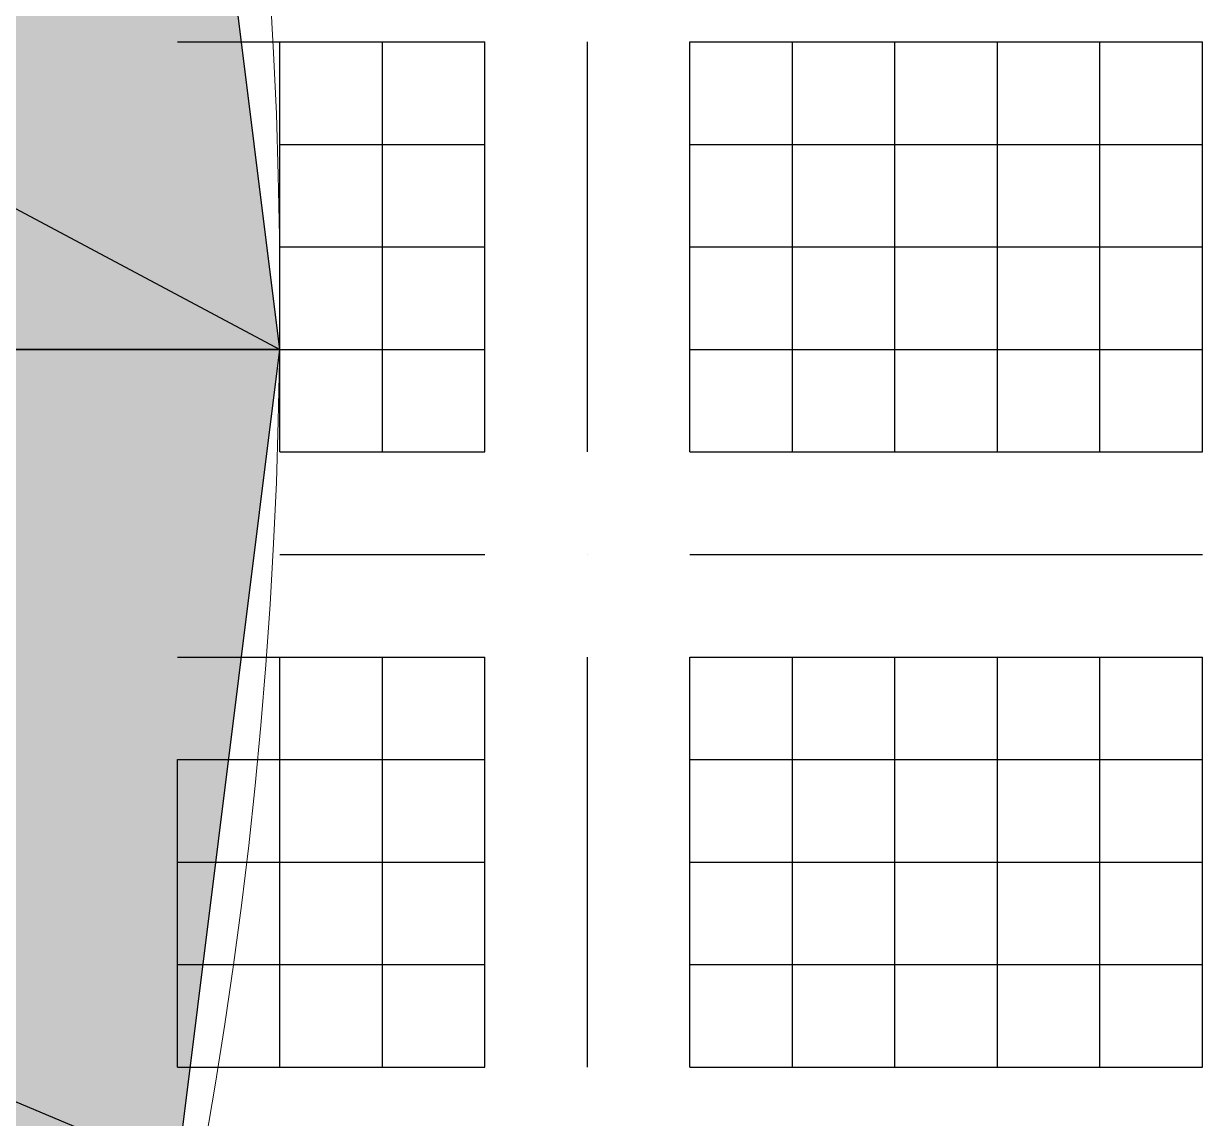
# Model space of a CAD drawing. Header units: millimetres. Extents: x 6 to 745025, y -1528 to 119936.
# Drawn here: x 182.8729 to 183.3598, y 109.5516 to 110.0037 of the extents above; entities that cross this region are included whole.
import ezdxf

# ---------------------------------------------------------------- set-up
doc = ezdxf.new("R2010")
doc.units = ezdxf.units.MM
doc.header["$MEASUREMENT"] = 0
doc.layers.get('0').update_dxf_attribs({"linetype": 'CONTINUOUS'})

msp = doc.modelspace()

# ---------------------------------------------------------------- hatches: boundary and pattern name
at = {"true_color": 0x000003}
h = msp.add_hatch(color=0, dxfattribs=at)
h.paths.add_polyline_path([(182.93644, 110.20778), (182.34377, 110.20778), (182.97877, 109.86911)])
h.paths.add_polyline_path([(182.34377, 110.20778), (182.97877, 109.86911), (182.13211, 109.86911)])
h = msp.add_hatch(color=0, dxfattribs=at)
h.paths.add_polyline_path([(182.13211, 109.86911), (182.97877, 109.86911)])
h.paths.add_polyline_path([(182.97877, 109.86911), (182.13211, 109.86911)])
h = msp.add_hatch(color=0, dxfattribs=at)
h.paths.add_polyline_path([(182.97877, 109.86911), (182.13211, 109.86911), (182.93644, 109.53044)])
h.paths.add_polyline_path([(182.13211, 109.86911), (182.93644, 109.53044), (182.30144, 109.53044)])

# ---------------------------------------------------------------- linework, layer by layer
at = {"color": 0, "linetype": 'Continuous', "lineweight": 25, "true_color": 0x000005}
for p, q in [((183.10577, 109.99611), (183.10577, 109.99611)), ((183.10577, 109.99611), (183.10577, 109.99611)), ((183.10577, 109.99611), (183.10577, 109.99611)), ((183.10577, 109.99611), (183.10577, 109.99611)), ((183.10577, 109.99611), (183.10577, 109.99611)), ((183.10577, 109.99611), (183.10577, 109.99611)), ((183.10577, 109.99611), (183.10577, 109.99611)), ((183.10577, 109.95378), (183.10577, 109.95378)), ((183.10577, 109.95378), (183.10577, 109.95378)), ((183.10577, 109.95378), (183.10577, 109.95378)), ((183.10577, 109.95378), (183.10577, 109.95378)), ((183.10577, 109.95378), (183.10577, 109.95378)), ((183.10577, 109.95378), (183.10577, 109.95378)), ((183.10577, 109.95378), (183.10577, 109.95378)), ((183.10577, 109.91144), (183.10577, 109.91144)), ((183.10577, 109.91144), (183.10577, 109.91144)), ((183.10577, 109.91144), (183.10577, 109.91144)), ((183.10577, 109.91144), (183.10577, 109.91144)), ((183.10577, 109.91144), (183.10577, 109.91144)), ((183.10577, 109.91144), (183.10577, 109.91144)), ((183.10577, 109.91144), (183.10577, 109.91144)), ((183.10577, 109.86911), (183.10577, 109.86911)), ((183.10577, 109.86911), (183.10577, 109.86911)), ((183.10577, 109.86911), (183.10577, 109.86911)), ((183.10577, 109.86911), (183.10577, 109.86911)), ((183.10577, 109.86911), (183.10577, 109.86911)), ((183.10577, 109.86911), (183.10577, 109.86911)), ((183.10577, 109.86911), (183.10577, 109.86911)), ((183.10577, 109.82678), (183.10577, 109.82678)), ((183.10577, 109.82678), (183.10577, 109.82678)), ((183.10577, 109.82678), (183.10577, 109.82678)), ((183.10577, 109.82678), (183.10577, 109.82678)), ((183.10577, 109.82678), (183.10577, 109.82678)), ((183.10577, 109.82678), (183.10577, 109.82678)), ((183.10577, 109.82678), (183.10577, 109.82678)), ((183.10577, 109.82678), (183.10577, 109.82678)), ((182.97877, 109.78444), (182.97877, 109.78444)), ((182.97877, 109.78444), (182.97877, 109.78444)), ((182.97877, 109.78444), (182.97877, 109.78444)), ((182.97877, 109.78444), (182.97877, 109.78444)), ((182.97877, 109.78444), (182.97877, 109.78444)), ((182.97877, 109.78444), (182.97877, 109.78444)), ((182.97877, 109.78444), (182.97877, 109.78444)), ((183.02111, 109.78444), (183.02111, 109.78444)), ((183.02111, 109.78444), (183.02111, 109.78444)), ((183.02111, 109.78444), (183.02111, 109.78444)), ((183.02111, 109.78444), (183.02111, 109.78444)), ((183.02111, 109.78444), (183.02111, 109.78444)), ((183.02111, 109.78444), (183.02111, 109.78444)), ((183.02111, 109.78444), (183.02111, 109.78444)), ((183.06344, 109.78444), (183.06344, 109.78444)), ((183.06344, 109.78444), (183.06344, 109.78444)), ((183.06344, 109.78444), (183.06344, 109.78444)), ((183.06344, 109.78444), (183.06344, 109.78444)), ((183.06344, 109.78444), (183.06344, 109.78444)), ((183.06344, 109.78444), (183.06344, 109.78444)), ((183.06344, 109.78444), (183.06344, 109.78444)), ((183.10577, 109.78444), (183.10577, 109.78444)), ((183.10577, 109.78444), (183.10577, 109.78444)), ((183.10577, 109.78444), (183.10577, 109.78444)), ((183.10577, 109.78444), (183.10577, 109.78444)), ((183.10577, 109.78444), (183.10577, 109.78444)), ((183.10577, 109.78444), (183.10577, 109.78444)), ((183.10577, 109.78444), (183.10577, 109.78444)), ((183.10577, 109.78444), (183.10577, 109.78444)), ((183.10577, 109.78444), (183.10577, 109.78444)), ((183.10577, 109.78444), (183.10577, 109.78444)), ((183.10577, 109.78444), (183.10577, 109.78444)), ((183.10577, 109.78444), (183.10577, 109.78444)), ((183.10577, 109.78444), (183.10577, 109.78444)), ((183.10577, 109.78444), (183.10577, 109.78444)), ((183.14811, 109.78444), (183.14811, 109.78444)), ((183.14811, 109.78444), (183.14811, 109.78444)), ((183.14811, 109.78444), (183.14811, 109.78444)), ((183.14811, 109.78444), (183.14811, 109.78444)), ((183.14811, 109.78444), (183.14811, 109.78444)), ((183.14811, 109.78444), (183.14811, 109.78444)), ((183.14811, 109.78444), (183.14811, 109.78444)), ((183.14811, 109.78444), (183.14811, 109.78444)), ((183.19044, 109.78444), (183.19044, 109.78444)), ((183.19044, 109.78444), (183.19044, 109.78444)), ((183.19044, 109.78444), (183.19044, 109.78444)), ((183.19044, 109.78444), (183.19044, 109.78444)), ((183.19044, 109.78444), (183.19044, 109.78444)), ((183.19044, 109.78444), (183.19044, 109.78444)), ((183.19044, 109.78444), (183.19044, 109.78444)), ((183.23277, 109.78444), (183.23277, 109.78444)), ((183.23277, 109.78444), (183.23277, 109.78444)), ((183.23277, 109.78444), (183.23277, 109.78444)), ((183.23277, 109.78444), (183.23277, 109.78444)), ((183.23277, 109.78444), (183.23277, 109.78444)), ((183.23277, 109.78444), (183.23277, 109.78444)), ((183.23277, 109.78444), (183.23277, 109.78444)), ((183.27511, 109.78444), (183.27511, 109.78444)), ((183.27511, 109.78444), (183.27511, 109.78444)), ((183.27511, 109.78444), (183.27511, 109.78444)), ((183.27511, 109.78444), (183.27511, 109.78444)), ((183.27511, 109.78444), (183.27511, 109.78444)), ((183.27511, 109.78444), (183.27511, 109.78444)), ((183.27511, 109.78444), (183.27511, 109.78444)), ((183.31744, 109.78444), (183.31744, 109.78444)), ((183.31744, 109.78444), (183.31744, 109.78444)), ((183.31744, 109.78444), (183.31744, 109.78444)), ((183.31744, 109.78444), (183.31744, 109.78444)), ((183.31744, 109.78444), (183.31744, 109.78444)), ((183.31744, 109.78444), (183.31744, 109.78444)), ((183.31744, 109.78444), (183.31744, 109.78444)), ((183.35977, 109.78444), (183.35977, 109.78444)), ((183.35977, 109.78444), (183.35977, 109.78444)), ((183.35977, 109.78444), (183.35977, 109.78444)), ((183.35977, 109.78444), (183.35977, 109.78444)), ((183.35977, 109.78444), (183.35977, 109.78444)), ((183.35977, 109.78444), (183.35977, 109.78444)), ((183.35977, 109.78444), (183.35977, 109.78444)), ((183.10577, 109.74211), (183.10577, 109.74211)), ((183.10577, 109.74211), (183.10577, 109.74211)), ((183.10577, 109.74211), (183.10577, 109.74211)), ((183.10577, 109.74211), (183.10577, 109.74211)), ((183.10577, 109.74211), (183.10577, 109.74211)), ((183.10577, 109.74211), (183.10577, 109.74211)), ((183.10577, 109.74211), (183.10577, 109.74211)), ((183.10577, 109.69978), (183.10577, 109.69978)), ((183.10577, 109.69978), (183.10577, 109.69978)), ((183.10577, 109.69978), (183.10577, 109.69978)), ((183.10577, 109.69978), (183.10577, 109.69978)), ((183.10577, 109.69978), (183.10577, 109.69978)), ((183.10577, 109.69978), (183.10577, 109.69978)), ((183.10577, 109.69978), (183.10577, 109.69978)), ((183.10577, 109.65744), (183.10577, 109.65744)), ((183.10577, 109.65744), (183.10577, 109.65744)), ((183.10577, 109.65744), (183.10577, 109.65744)), ((183.10577, 109.65744), (183.10577, 109.65744)), ((183.10577, 109.65744), (183.10577, 109.65744)), ((183.10577, 109.65744), (183.10577, 109.65744)), ((183.10577, 109.65744), (183.10577, 109.65744)), ((182.93644, 109.57278), (182.93644, 109.61511)), ((183.10577, 109.61511), (183.10577, 109.61511)), ((183.10577, 109.61511), (183.10577, 109.61511)), ((183.10577, 109.61511), (183.10577, 109.61511)), ((183.10577, 109.61511), (183.10577, 109.61511)), ((183.10577, 109.61511), (183.10577, 109.61511)), ((183.10577, 109.61511), (183.10577, 109.61511)), ((183.10577, 109.61511), (183.10577, 109.61511)), ((182.93644, 109.57278), (182.93644, 109.57278)), ((183.10577, 109.57278), (183.10577, 109.57278)), ((183.10577, 109.57278), (183.10577, 109.57278)), ((183.10577, 109.57278), (183.10577, 109.57278)), ((183.10577, 109.57278), (183.10577, 109.57278)), ((183.10577, 109.57278), (183.10577, 109.57278)), ((183.10577, 109.57278), (183.10577, 109.57278)), ((183.10577, 109.57278), (183.10577, 109.57278)), ((183.10577, 109.57278), (183.10577, 109.57278))]:
    msp.add_line(p, q, dxfattribs=at)
at = {"color": 0, "linetype": 'Continuous', "lineweight": -2, "true_color": 0x000003}
for points in [[(182.34377, 110.20778), (182.97877, 109.86911), (182.13211, 109.86911)], [(182.93644, 110.20778), (182.34377, 110.20778), (182.97877, 109.86911)], [(182.13211, 109.86911), (182.97877, 109.86911), (182.97877, 109.86911)], [(182.97877, 109.86911), (182.97877, 109.86911), (182.13211, 109.86911)], [(182.97877, 109.86911), (182.13211, 109.86911), (182.93644, 109.53044)], [(182.13211, 109.86911), (182.93644, 109.53044), (182.30144, 109.53044)]]:
    msp.add_lwpolyline(points, close=True, dxfattribs=at)
at = {"color": 0, "linetype": 'Continuous', "lineweight": 25, "true_color": 0x000005}
for points in [[(182.93644, 109.99611), (182.97877, 109.99611), (183.02111, 109.99611), (183.06344, 109.99611)], [(182.93644, 109.99611), (182.97877, 109.99611), (183.02111, 109.99611), (183.06344, 109.99611)], [(182.97877, 109.99611), (183.02111, 109.99611), (183.06344, 109.99611)], [(182.97877, 109.99611), (183.02111, 109.99611), (183.06344, 109.99611)], [(182.97877, 109.99611), (183.02111, 109.99611), (183.06344, 109.99611)], [(182.97877, 109.99611), (183.02111, 109.99611), (183.06344, 109.99611)], [(182.97877, 109.99611), (183.02111, 109.99611), (183.06344, 109.99611)], [(182.97877, 109.82678), (182.97877, 109.86911), (182.97877, 109.91144), (182.97877, 109.95378), (182.97877, 109.99611)], [(182.97877, 109.82678), (182.97877, 109.86911), (182.97877, 109.91144), (182.97877, 109.95378), (182.97877, 109.99611)], [(182.97877, 109.82678), (182.97877, 109.86911), (182.97877, 109.91144), (182.97877, 109.95378), (182.97877, 109.99611)], [(182.97877, 109.82678), (182.97877, 109.86911), (182.97877, 109.91144), (182.97877, 109.95378), (182.97877, 109.99611)], [(182.97877, 109.82678), (182.97877, 109.86911), (182.97877, 109.91144), (182.97877, 109.95378), (182.97877, 109.99611)], [(182.97877, 109.82678), (182.97877, 109.86911), (182.97877, 109.91144), (182.97877, 109.95378), (182.97877, 109.99611)], [(182.97877, 109.82678), (182.97877, 109.86911), (182.97877, 109.91144), (182.97877, 109.95378), (182.97877, 109.99611)], [(183.02111, 109.82678), (183.02111, 109.86911), (183.02111, 109.91144), (183.02111, 109.95378), (183.02111, 109.99611)], [(183.02111, 109.82678), (183.02111, 109.86911), (183.02111, 109.91144), (183.02111, 109.95378), (183.02111, 109.99611)], [(183.02111, 109.82678), (183.02111, 109.86911), (183.02111, 109.91144), (183.02111, 109.95378), (183.02111, 109.99611)], [(183.02111, 109.82678), (183.02111, 109.86911), (183.02111, 109.91144), (183.02111, 109.95378), (183.02111, 109.99611)], [(183.02111, 109.82678), (183.02111, 109.86911), (183.02111, 109.91144), (183.02111, 109.95378), (183.02111, 109.99611)], [(183.02111, 109.82678), (183.02111, 109.86911), (183.02111, 109.91144), (183.02111, 109.95378), (183.02111, 109.99611)], [(183.02111, 109.82678), (183.02111, 109.86911), (183.02111, 109.91144), (183.02111, 109.95378), (183.02111, 109.99611)], [(183.06344, 109.82678), (183.06344, 109.86911), (183.06344, 109.91144), (183.06344, 109.95378), (183.06344, 109.99611)], [(183.06344, 109.82678), (183.06344, 109.86911), (183.06344, 109.91144), (183.06344, 109.95378), (183.06344, 109.99611)], [(183.06344, 109.82678), (183.06344, 109.86911), (183.06344, 109.91144), (183.06344, 109.95378), (183.06344, 109.99611)], [(183.06344, 109.82678), (183.06344, 109.86911), (183.06344, 109.91144), (183.06344, 109.95378), (183.06344, 109.99611)], [(183.06344, 109.82678), (183.06344, 109.86911), (183.06344, 109.91144), (183.06344, 109.95378), (183.06344, 109.99611)], [(183.06344, 109.82678), (183.06344, 109.86911), (183.06344, 109.91144), (183.06344, 109.95378), (183.06344, 109.99611)], [(183.06344, 109.82678), (183.06344, 109.86911), (183.06344, 109.91144), (183.06344, 109.95378), (183.06344, 109.99611)], [(183.10577, 109.82678), (183.10577, 109.86911), (183.10577, 109.91144), (183.10577, 109.95378), (183.10577, 109.99611)], [(183.10577, 109.82678), (183.10577, 109.86911), (183.10577, 109.91144), (183.10577, 109.95378), (183.10577, 109.99611)], [(183.10577, 109.82678), (183.10577, 109.86911), (183.10577, 109.91144), (183.10577, 109.95378), (183.10577, 109.99611)], [(183.10577, 109.82678), (183.10577, 109.86911), (183.10577, 109.91144), (183.10577, 109.95378), (183.10577, 109.99611)], [(183.10577, 109.82678), (183.10577, 109.86911), (183.10577, 109.91144), (183.10577, 109.95378), (183.10577, 109.99611)], [(183.10577, 109.82678), (183.10577, 109.86911), (183.10577, 109.91144), (183.10577, 109.95378), (183.10577, 109.99611)], [(183.10577, 109.82678), (183.10577, 109.86911), (183.10577, 109.91144), (183.10577, 109.95378), (183.10577, 109.99611)], [(183.14811, 109.99611), (183.19044, 109.99611), (183.23277, 109.99611), (183.27511, 109.99611), (183.31744, 109.99611), (183.35977, 109.99611)], [(183.14811, 109.99611), (183.19044, 109.99611), (183.23277, 109.99611), (183.27511, 109.99611), (183.31744, 109.99611), (183.35977, 109.99611)], [(183.14811, 109.99611), (183.19044, 109.99611), (183.23277, 109.99611), (183.27511, 109.99611), (183.31744, 109.99611), (183.35977, 109.99611)], [(183.14811, 109.99611), (183.19044, 109.99611), (183.23277, 109.99611), (183.27511, 109.99611), (183.31744, 109.99611), (183.35977, 109.99611)], [(183.14811, 109.99611), (183.19044, 109.99611), (183.23277, 109.99611), (183.27511, 109.99611), (183.31744, 109.99611), (183.35977, 109.99611)], [(183.14811, 109.99611), (183.19044, 109.99611), (183.23277, 109.99611), (183.27511, 109.99611), (183.31744, 109.99611), (183.35977, 109.99611)], [(183.14811, 109.99611), (183.19044, 109.99611), (183.23277, 109.99611), (183.27511, 109.99611), (183.31744, 109.99611), (183.35977, 109.99611)], [(183.14811, 109.82678), (183.14811, 109.86911), (183.14811, 109.91144), (183.14811, 109.95378), (183.14811, 109.99611)], [(183.14811, 109.82678), (183.14811, 109.86911), (183.14811, 109.91144), (183.14811, 109.95378), (183.14811, 109.99611)], [(183.14811, 109.82678), (183.14811, 109.86911), (183.14811, 109.91144), (183.14811, 109.95378), (183.14811, 109.99611)], [(183.14811, 109.82678), (183.14811, 109.86911), (183.14811, 109.91144), (183.14811, 109.95378), (183.14811, 109.99611)], [(183.14811, 109.82678), (183.14811, 109.86911), (183.14811, 109.91144), (183.14811, 109.95378), (183.14811, 109.99611)], [(183.14811, 109.82678), (183.14811, 109.86911), (183.14811, 109.91144), (183.14811, 109.95378), (183.14811, 109.99611)], [(183.14811, 109.82678), (183.14811, 109.86911), (183.14811, 109.91144), (183.14811, 109.95378), (183.14811, 109.99611)], [(183.14811, 109.82678), (183.14811, 109.86911), (183.14811, 109.91144), (183.14811, 109.95378), (183.14811, 109.99611)], [(183.19044, 109.82678), (183.19044, 109.86911), (183.19044, 109.91144), (183.19044, 109.95378), (183.19044, 109.99611)], [(183.19044, 109.82678), (183.19044, 109.86911), (183.19044, 109.91144), (183.19044, 109.95378), (183.19044, 109.99611)], [(183.19044, 109.82678), (183.19044, 109.86911), (183.19044, 109.91144), (183.19044, 109.95378), (183.19044, 109.99611)], [(183.19044, 109.82678), (183.19044, 109.86911), (183.19044, 109.91144), (183.19044, 109.95378), (183.19044, 109.99611)], [(183.19044, 109.82678), (183.19044, 109.86911), (183.19044, 109.91144), (183.19044, 109.95378), (183.19044, 109.99611)], [(183.19044, 109.82678), (183.19044, 109.86911), (183.19044, 109.91144), (183.19044, 109.95378), (183.19044, 109.99611)], [(183.19044, 109.82678), (183.19044, 109.86911), (183.19044, 109.91144), (183.19044, 109.95378), (183.19044, 109.99611)], [(183.23277, 109.82678), (183.23277, 109.86911), (183.23277, 109.91144), (183.23277, 109.95378), (183.23277, 109.99611)], [(183.23277, 109.82678), (183.23277, 109.86911), (183.23277, 109.91144), (183.23277, 109.95378), (183.23277, 109.99611)], [(183.23277, 109.82678), (183.23277, 109.86911), (183.23277, 109.91144), (183.23277, 109.95378), (183.23277, 109.99611)], [(183.23277, 109.82678), (183.23277, 109.86911), (183.23277, 109.91144), (183.23277, 109.95378), (183.23277, 109.99611)], [(183.23277, 109.82678), (183.23277, 109.86911), (183.23277, 109.91144), (183.23277, 109.95378), (183.23277, 109.99611)], [(183.23277, 109.82678), (183.23277, 109.86911), (183.23277, 109.91144), (183.23277, 109.95378), (183.23277, 109.99611)], [(183.23277, 109.82678), (183.23277, 109.86911), (183.23277, 109.91144), (183.23277, 109.95378), (183.23277, 109.99611)], [(183.27511, 109.82678), (183.27511, 109.86911), (183.27511, 109.91144), (183.27511, 109.95378), (183.27511, 109.99611)], [(183.27511, 109.82678), (183.27511, 109.86911), (183.27511, 109.91144), (183.27511, 109.95378), (183.27511, 109.99611)], [(183.27511, 109.82678), (183.27511, 109.86911), (183.27511, 109.91144), (183.27511, 109.95378), (183.27511, 109.99611)], [(183.27511, 109.82678), (183.27511, 109.86911), (183.27511, 109.91144), (183.27511, 109.95378), (183.27511, 109.99611)], [(183.27511, 109.82678), (183.27511, 109.86911), (183.27511, 109.91144), (183.27511, 109.95378), (183.27511, 109.99611)], [(183.27511, 109.82678), (183.27511, 109.86911), (183.27511, 109.91144), (183.27511, 109.95378), (183.27511, 109.99611)], [(183.27511, 109.82678), (183.27511, 109.86911), (183.27511, 109.91144), (183.27511, 109.95378), (183.27511, 109.99611)], [(183.31744, 109.82678), (183.31744, 109.86911), (183.31744, 109.91144), (183.31744, 109.95378), (183.31744, 109.99611)], [(183.31744, 109.82678), (183.31744, 109.86911), (183.31744, 109.91144), (183.31744, 109.95378), (183.31744, 109.99611)], [(183.31744, 109.82678), (183.31744, 109.86911), (183.31744, 109.91144), (183.31744, 109.95378), (183.31744, 109.99611)], [(183.31744, 109.82678), (183.31744, 109.86911), (183.31744, 109.91144), (183.31744, 109.95378), (183.31744, 109.99611)], [(183.31744, 109.82678), (183.31744, 109.86911), (183.31744, 109.91144), (183.31744, 109.95378), (183.31744, 109.99611)], [(183.31744, 109.82678), (183.31744, 109.86911), (183.31744, 109.91144), (183.31744, 109.95378), (183.31744, 109.99611)], [(183.31744, 109.82678), (183.31744, 109.86911), (183.31744, 109.91144), (183.31744, 109.95378), (183.31744, 109.99611)], [(183.35977, 109.82678), (183.35977, 109.86911), (183.35977, 109.91144), (183.35977, 109.95378), (183.35977, 109.99611)], [(183.35977, 109.82678), (183.35977, 109.86911), (183.35977, 109.91144), (183.35977, 109.95378), (183.35977, 109.99611)], [(183.35977, 109.82678), (183.35977, 109.86911), (183.35977, 109.91144), (183.35977, 109.95378), (183.35977, 109.99611)], [(183.35977, 109.82678), (183.35977, 109.86911), (183.35977, 109.91144), (183.35977, 109.95378), (183.35977, 109.99611)], [(183.35977, 109.82678), (183.35977, 109.86911), (183.35977, 109.91144), (183.35977, 109.95378), (183.35977, 109.99611)], [(183.35977, 109.82678), (183.35977, 109.86911), (183.35977, 109.91144), (183.35977, 109.95378), (183.35977, 109.99611)], [(183.35977, 109.82678), (183.35977, 109.86911), (183.35977, 109.91144), (183.35977, 109.95378), (183.35977, 109.99611)], [(182.97877, 109.95378), (183.02111, 109.95378), (183.06344, 109.95378)], [(182.97877, 109.95378), (183.02111, 109.95378), (183.06344, 109.95378)], [(182.97877, 109.95378), (183.02111, 109.95378), (183.06344, 109.95378)], [(182.97877, 109.95378), (183.02111, 109.95378), (183.06344, 109.95378)], [(182.97877, 109.95378), (183.02111, 109.95378), (183.06344, 109.95378)], [(182.97877, 109.95378), (183.02111, 109.95378), (183.06344, 109.95378)], [(182.97877, 109.95378), (183.02111, 109.95378), (183.06344, 109.95378)], [(183.14811, 109.95378), (183.19044, 109.95378), (183.23277, 109.95378), (183.27511, 109.95378), (183.31744, 109.95378), (183.35977, 109.95378)], [(183.14811, 109.95378), (183.19044, 109.95378), (183.23277, 109.95378), (183.27511, 109.95378), (183.31744, 109.95378), (183.35977, 109.95378)], [(183.14811, 109.95378), (183.19044, 109.95378), (183.23277, 109.95378), (183.27511, 109.95378), (183.31744, 109.95378), (183.35977, 109.95378)], [(183.14811, 109.95378), (183.19044, 109.95378), (183.23277, 109.95378), (183.27511, 109.95378), (183.31744, 109.95378), (183.35977, 109.95378)], [(183.14811, 109.95378), (183.19044, 109.95378), (183.23277, 109.95378), (183.27511, 109.95378), (183.31744, 109.95378), (183.35977, 109.95378)], [(183.14811, 109.95378), (183.19044, 109.95378), (183.23277, 109.95378), (183.27511, 109.95378), (183.31744, 109.95378), (183.35977, 109.95378)], [(183.14811, 109.95378), (183.19044, 109.95378), (183.23277, 109.95378), (183.27511, 109.95378), (183.31744, 109.95378), (183.35977, 109.95378)], [(182.97877, 109.91144), (183.02111, 109.91144), (183.06344, 109.91144)], [(182.97877, 109.91144), (183.02111, 109.91144), (183.06344, 109.91144)], [(182.97877, 109.91144), (183.02111, 109.91144), (183.06344, 109.91144)], [(182.97877, 109.91144), (183.02111, 109.91144), (183.06344, 109.91144)], [(182.97877, 109.91144), (183.02111, 109.91144), (183.06344, 109.91144)], [(182.97877, 109.91144), (183.02111, 109.91144), (183.06344, 109.91144)], [(182.97877, 109.91144), (183.02111, 109.91144), (183.06344, 109.91144)], [(183.14811, 109.91144), (183.19044, 109.91144), (183.23277, 109.91144), (183.27511, 109.91144), (183.31744, 109.91144), (183.35977, 109.91144)], [(183.14811, 109.91144), (183.19044, 109.91144), (183.23277, 109.91144), (183.27511, 109.91144), (183.31744, 109.91144), (183.35977, 109.91144)], [(183.14811, 109.91144), (183.19044, 109.91144), (183.23277, 109.91144), (183.27511, 109.91144), (183.31744, 109.91144), (183.35977, 109.91144)], [(183.14811, 109.91144), (183.19044, 109.91144), (183.23277, 109.91144), (183.27511, 109.91144), (183.31744, 109.91144), (183.35977, 109.91144)], [(183.14811, 109.91144), (183.19044, 109.91144), (183.23277, 109.91144), (183.27511, 109.91144), (183.31744, 109.91144), (183.35977, 109.91144)], [(183.14811, 109.91144), (183.19044, 109.91144), (183.23277, 109.91144), (183.27511, 109.91144), (183.31744, 109.91144), (183.35977, 109.91144)], [(183.14811, 109.91144), (183.19044, 109.91144), (183.23277, 109.91144), (183.27511, 109.91144), (183.31744, 109.91144), (183.35977, 109.91144)], [(182.97877, 109.86911), (183.02111, 109.86911), (183.06344, 109.86911)], [(182.97877, 109.86911), (183.02111, 109.86911), (183.06344, 109.86911)], [(182.97877, 109.86911), (183.02111, 109.86911), (183.06344, 109.86911)], [(182.97877, 109.86911), (183.02111, 109.86911), (183.06344, 109.86911)], [(182.97877, 109.86911), (183.02111, 109.86911), (183.06344, 109.86911)], [(182.97877, 109.86911), (183.02111, 109.86911), (183.06344, 109.86911)], [(182.97877, 109.86911), (183.02111, 109.86911), (183.06344, 109.86911)], [(183.14811, 109.86911), (183.19044, 109.86911), (183.23277, 109.86911), (183.27511, 109.86911), (183.31744, 109.86911), (183.35977, 109.86911)], [(183.14811, 109.86911), (183.19044, 109.86911), (183.23277, 109.86911), (183.27511, 109.86911), (183.31744, 109.86911), (183.35977, 109.86911)], [(183.14811, 109.86911), (183.19044, 109.86911), (183.23277, 109.86911), (183.27511, 109.86911), (183.31744, 109.86911), (183.35977, 109.86911)], [(183.14811, 109.86911), (183.19044, 109.86911), (183.23277, 109.86911), (183.27511, 109.86911), (183.31744, 109.86911), (183.35977, 109.86911)], [(183.14811, 109.86911), (183.19044, 109.86911), (183.23277, 109.86911), (183.27511, 109.86911), (183.31744, 109.86911), (183.35977, 109.86911)], [(183.14811, 109.86911), (183.19044, 109.86911), (183.23277, 109.86911), (183.27511, 109.86911), (183.31744, 109.86911), (183.35977, 109.86911)], [(183.14811, 109.86911), (183.19044, 109.86911), (183.23277, 109.86911), (183.27511, 109.86911), (183.31744, 109.86911), (183.35977, 109.86911)], [(182.97877, 109.82678), (183.02111, 109.82678), (183.06344, 109.82678)], [(182.97877, 109.82678), (183.02111, 109.82678), (183.06344, 109.82678)], [(182.97877, 109.82678), (183.02111, 109.82678), (183.06344, 109.82678)], [(182.97877, 109.82678), (183.02111, 109.82678), (183.06344, 109.82678)], [(182.97877, 109.82678), (183.02111, 109.82678), (183.06344, 109.82678)], [(182.97877, 109.82678), (183.02111, 109.82678), (183.06344, 109.82678)], [(182.97877, 109.82678), (183.02111, 109.82678), (183.06344, 109.82678)], [(182.97877, 109.82678), (183.02111, 109.82678), (183.06344, 109.82678)], [(183.14811, 109.82678), (183.19044, 109.82678), (183.23277, 109.82678), (183.27511, 109.82678), (183.31744, 109.82678), (183.35977, 109.82678)], [(183.14811, 109.82678), (183.19044, 109.82678), (183.23277, 109.82678), (183.27511, 109.82678), (183.31744, 109.82678), (183.35977, 109.82678)], [(183.14811, 109.82678), (183.19044, 109.82678), (183.23277, 109.82678), (183.27511, 109.82678), (183.31744, 109.82678), (183.35977, 109.82678)], [(183.14811, 109.82678), (183.19044, 109.82678), (183.23277, 109.82678), (183.27511, 109.82678), (183.31744, 109.82678), (183.35977, 109.82678)], [(183.14811, 109.82678), (183.19044, 109.82678), (183.23277, 109.82678), (183.27511, 109.82678), (183.31744, 109.82678), (183.35977, 109.82678)], [(183.14811, 109.82678), (183.19044, 109.82678), (183.23277, 109.82678), (183.27511, 109.82678), (183.31744, 109.82678), (183.35977, 109.82678)], [(183.14811, 109.82678), (183.19044, 109.82678), (183.23277, 109.82678), (183.27511, 109.82678), (183.31744, 109.82678), (183.35977, 109.82678)], [(183.14811, 109.82678), (183.19044, 109.82678), (183.23277, 109.82678), (183.27511, 109.82678), (183.31744, 109.82678), (183.35977, 109.82678)], [(182.97877, 109.78444), (183.02111, 109.78444), (183.06344, 109.78444)], [(182.97877, 109.78444), (183.02111, 109.78444), (183.06344, 109.78444)], [(182.97877, 109.78444), (183.02111, 109.78444), (183.06344, 109.78444)], [(182.97877, 109.78444), (183.02111, 109.78444), (183.06344, 109.78444)], [(182.97877, 109.78444), (183.02111, 109.78444), (183.06344, 109.78444)], [(182.97877, 109.78444), (183.02111, 109.78444), (183.06344, 109.78444)], [(182.97877, 109.78444), (183.02111, 109.78444), (183.06344, 109.78444)], [(183.14811, 109.78444), (183.19044, 109.78444), (183.23277, 109.78444), (183.27511, 109.78444), (183.31744, 109.78444), (183.35977, 109.78444)], [(183.14811, 109.78444), (183.19044, 109.78444), (183.23277, 109.78444), (183.27511, 109.78444), (183.31744, 109.78444), (183.35977, 109.78444)], [(183.14811, 109.78444), (183.19044, 109.78444), (183.23277, 109.78444), (183.27511, 109.78444), (183.31744, 109.78444), (183.35977, 109.78444)], [(183.14811, 109.78444), (183.19044, 109.78444), (183.23277, 109.78444), (183.27511, 109.78444), (183.31744, 109.78444), (183.35977, 109.78444)], [(183.14811, 109.78444), (183.19044, 109.78444), (183.23277, 109.78444), (183.27511, 109.78444), (183.31744, 109.78444), (183.35977, 109.78444)], [(183.14811, 109.78444), (183.19044, 109.78444), (183.23277, 109.78444), (183.27511, 109.78444), (183.31744, 109.78444), (183.35977, 109.78444)], [(183.14811, 109.78444), (183.19044, 109.78444), (183.23277, 109.78444), (183.27511, 109.78444), (183.31744, 109.78444), (183.35977, 109.78444)], [(182.93644, 109.74211), (182.97877, 109.74211), (183.02111, 109.74211), (183.06344, 109.74211)], [(182.93644, 109.74211), (182.97877, 109.74211), (183.02111, 109.74211), (183.06344, 109.74211)], [(182.93644, 109.74211), (182.97877, 109.74211), (183.02111, 109.74211), (183.06344, 109.74211)], [(182.93644, 109.74211), (182.97877, 109.74211), (183.02111, 109.74211), (183.06344, 109.74211)], [(182.97877, 109.74211), (183.02111, 109.74211), (183.06344, 109.74211)], [(182.97877, 109.74211), (183.02111, 109.74211), (183.06344, 109.74211)], [(182.97877, 109.74211), (183.02111, 109.74211), (183.06344, 109.74211)], [(182.97877, 109.57278), (182.97877, 109.61511), (182.97877, 109.65744), (182.97877, 109.69978), (182.97877, 109.74211)], [(182.97877, 109.57278), (182.97877, 109.61511), (182.97877, 109.65744), (182.97877, 109.69978), (182.97877, 109.74211)], [(182.97877, 109.57278), (182.97877, 109.61511), (182.97877, 109.65744), (182.97877, 109.69978), (182.97877, 109.74211)], [(182.97877, 109.57278), (182.97877, 109.61511), (182.97877, 109.65744), (182.97877, 109.69978), (182.97877, 109.74211)], [(182.97877, 109.57278), (182.97877, 109.61511), (182.97877, 109.65744), (182.97877, 109.69978), (182.97877, 109.74211)], [(182.97877, 109.57278), (182.97877, 109.61511), (182.97877, 109.65744), (182.97877, 109.69978), (182.97877, 109.74211)], [(182.97877, 109.57278), (182.97877, 109.61511), (182.97877, 109.65744), (182.97877, 109.69978), (182.97877, 109.74211)], [(183.02111, 109.57278), (183.02111, 109.61511), (183.02111, 109.65744), (183.02111, 109.69978), (183.02111, 109.74211)], [(183.02111, 109.57278), (183.02111, 109.61511), (183.02111, 109.65744), (183.02111, 109.69978), (183.02111, 109.74211)], [(183.02111, 109.57278), (183.02111, 109.61511), (183.02111, 109.65744), (183.02111, 109.69978), (183.02111, 109.74211)], [(183.02111, 109.57278), (183.02111, 109.61511), (183.02111, 109.65744), (183.02111, 109.69978), (183.02111, 109.74211)], [(183.02111, 109.57278), (183.02111, 109.61511), (183.02111, 109.65744), (183.02111, 109.69978), (183.02111, 109.74211)], [(183.02111, 109.57278), (183.02111, 109.61511), (183.02111, 109.65744), (183.02111, 109.69978), (183.02111, 109.74211)], [(183.02111, 109.57278), (183.02111, 109.61511), (183.02111, 109.65744), (183.02111, 109.69978), (183.02111, 109.74211)], [(183.06344, 109.57278), (183.06344, 109.61511), (183.06344, 109.65744), (183.06344, 109.69978), (183.06344, 109.74211)], [(183.06344, 109.57278), (183.06344, 109.61511), (183.06344, 109.65744), (183.06344, 109.69978), (183.06344, 109.74211)], [(183.06344, 109.57278), (183.06344, 109.61511), (183.06344, 109.65744), (183.06344, 109.69978), (183.06344, 109.74211)], [(183.06344, 109.57278), (183.06344, 109.61511), (183.06344, 109.65744), (183.06344, 109.69978), (183.06344, 109.74211)], [(183.06344, 109.57278), (183.06344, 109.61511), (183.06344, 109.65744), (183.06344, 109.69978), (183.06344, 109.74211)], [(183.06344, 109.57278), (183.06344, 109.61511), (183.06344, 109.65744), (183.06344, 109.69978), (183.06344, 109.74211)], [(183.06344, 109.57278), (183.06344, 109.61511), (183.06344, 109.65744), (183.06344, 109.69978), (183.06344, 109.74211)], [(183.10577, 109.57278), (183.10577, 109.61511), (183.10577, 109.65744), (183.10577, 109.69978), (183.10577, 109.74211)], [(183.10577, 109.57278), (183.10577, 109.61511), (183.10577, 109.65744), (183.10577, 109.69978), (183.10577, 109.74211)], [(183.10577, 109.57278), (183.10577, 109.61511), (183.10577, 109.65744), (183.10577, 109.69978), (183.10577, 109.74211)], [(183.10577, 109.57278), (183.10577, 109.61511), (183.10577, 109.65744), (183.10577, 109.69978), (183.10577, 109.74211)], [(183.10577, 109.57278), (183.10577, 109.61511), (183.10577, 109.65744), (183.10577, 109.69978), (183.10577, 109.74211)], [(183.10577, 109.57278), (183.10577, 109.61511), (183.10577, 109.65744), (183.10577, 109.69978), (183.10577, 109.74211)], [(183.10577, 109.57278), (183.10577, 109.61511), (183.10577, 109.65744), (183.10577, 109.69978), (183.10577, 109.74211)], [(183.14811, 109.74211), (183.19044, 109.74211), (183.23277, 109.74211), (183.27511, 109.74211), (183.31744, 109.74211), (183.35977, 109.74211)], [(183.14811, 109.74211), (183.19044, 109.74211), (183.23277, 109.74211), (183.27511, 109.74211), (183.31744, 109.74211), (183.35977, 109.74211)], [(183.14811, 109.74211), (183.19044, 109.74211), (183.23277, 109.74211), (183.27511, 109.74211), (183.31744, 109.74211), (183.35977, 109.74211)], [(183.14811, 109.74211), (183.19044, 109.74211), (183.23277, 109.74211), (183.27511, 109.74211), (183.31744, 109.74211), (183.35977, 109.74211)], [(183.14811, 109.74211), (183.19044, 109.74211), (183.23277, 109.74211), (183.27511, 109.74211), (183.31744, 109.74211), (183.35977, 109.74211)], [(183.14811, 109.74211), (183.19044, 109.74211), (183.23277, 109.74211), (183.27511, 109.74211), (183.31744, 109.74211), (183.35977, 109.74211)], [(183.14811, 109.74211), (183.19044, 109.74211), (183.23277, 109.74211), (183.27511, 109.74211), (183.31744, 109.74211), (183.35977, 109.74211)], [(183.14811, 109.57278), (183.14811, 109.61511), (183.14811, 109.65744), (183.14811, 109.69978), (183.14811, 109.74211)], [(183.14811, 109.57278), (183.14811, 109.61511), (183.14811, 109.65744), (183.14811, 109.69978), (183.14811, 109.74211)], [(183.14811, 109.57278), (183.14811, 109.61511), (183.14811, 109.65744), (183.14811, 109.69978), (183.14811, 109.74211)], [(183.14811, 109.57278), (183.14811, 109.61511), (183.14811, 109.65744), (183.14811, 109.69978), (183.14811, 109.74211)], [(183.14811, 109.57278), (183.14811, 109.61511), (183.14811, 109.65744), (183.14811, 109.69978), (183.14811, 109.74211)], [(183.14811, 109.57278), (183.14811, 109.61511), (183.14811, 109.65744), (183.14811, 109.69978), (183.14811, 109.74211)], [(183.14811, 109.57278), (183.14811, 109.61511), (183.14811, 109.65744), (183.14811, 109.69978), (183.14811, 109.74211)], [(183.14811, 109.57278), (183.14811, 109.61511), (183.14811, 109.65744), (183.14811, 109.69978), (183.14811, 109.74211)], [(183.19044, 109.57278), (183.19044, 109.61511), (183.19044, 109.65744), (183.19044, 109.69978), (183.19044, 109.74211)], [(183.19044, 109.57278), (183.19044, 109.61511), (183.19044, 109.65744), (183.19044, 109.69978), (183.19044, 109.74211)], [(183.19044, 109.57278), (183.19044, 109.61511), (183.19044, 109.65744), (183.19044, 109.69978), (183.19044, 109.74211)], [(183.19044, 109.57278), (183.19044, 109.61511), (183.19044, 109.65744), (183.19044, 109.69978), (183.19044, 109.74211)], [(183.19044, 109.57278), (183.19044, 109.61511), (183.19044, 109.65744), (183.19044, 109.69978), (183.19044, 109.74211)], [(183.19044, 109.57278), (183.19044, 109.61511), (183.19044, 109.65744), (183.19044, 109.69978), (183.19044, 109.74211)], [(183.19044, 109.57278), (183.19044, 109.61511), (183.19044, 109.65744), (183.19044, 109.69978), (183.19044, 109.74211)], [(183.23277, 109.57278), (183.23277, 109.61511), (183.23277, 109.65744), (183.23277, 109.69978), (183.23277, 109.74211)], [(183.23277, 109.57278), (183.23277, 109.61511), (183.23277, 109.65744), (183.23277, 109.69978), (183.23277, 109.74211)], [(183.23277, 109.57278), (183.23277, 109.61511), (183.23277, 109.65744), (183.23277, 109.69978), (183.23277, 109.74211)], [(183.23277, 109.57278), (183.23277, 109.61511), (183.23277, 109.65744), (183.23277, 109.69978), (183.23277, 109.74211)], [(183.23277, 109.57278), (183.23277, 109.61511), (183.23277, 109.65744), (183.23277, 109.69978), (183.23277, 109.74211)], [(183.23277, 109.57278), (183.23277, 109.61511), (183.23277, 109.65744), (183.23277, 109.69978), (183.23277, 109.74211)], [(183.23277, 109.57278), (183.23277, 109.61511), (183.23277, 109.65744), (183.23277, 109.69978), (183.23277, 109.74211)], [(183.27511, 109.57278), (183.27511, 109.61511), (183.27511, 109.65744), (183.27511, 109.69978), (183.27511, 109.74211)], [(183.27511, 109.57278), (183.27511, 109.61511), (183.27511, 109.65744), (183.27511, 109.69978), (183.27511, 109.74211)], [(183.27511, 109.57278), (183.27511, 109.61511), (183.27511, 109.65744), (183.27511, 109.69978), (183.27511, 109.74211)], [(183.27511, 109.57278), (183.27511, 109.61511), (183.27511, 109.65744), (183.27511, 109.69978), (183.27511, 109.74211)], [(183.27511, 109.57278), (183.27511, 109.61511), (183.27511, 109.65744), (183.27511, 109.69978), (183.27511, 109.74211)], [(183.27511, 109.57278), (183.27511, 109.61511), (183.27511, 109.65744), (183.27511, 109.69978), (183.27511, 109.74211)], [(183.27511, 109.57278), (183.27511, 109.61511), (183.27511, 109.65744), (183.27511, 109.69978), (183.27511, 109.74211)], [(183.31744, 109.57278), (183.31744, 109.61511), (183.31744, 109.65744), (183.31744, 109.69978), (183.31744, 109.74211)], [(183.31744, 109.57278), (183.31744, 109.61511), (183.31744, 109.65744), (183.31744, 109.69978), (183.31744, 109.74211)], [(183.31744, 109.57278), (183.31744, 109.61511), (183.31744, 109.65744), (183.31744, 109.69978), (183.31744, 109.74211)], [(183.31744, 109.57278), (183.31744, 109.61511), (183.31744, 109.65744), (183.31744, 109.69978), (183.31744, 109.74211)], [(183.31744, 109.57278), (183.31744, 109.61511), (183.31744, 109.65744), (183.31744, 109.69978), (183.31744, 109.74211)], [(183.31744, 109.57278), (183.31744, 109.61511), (183.31744, 109.65744), (183.31744, 109.69978), (183.31744, 109.74211)], [(183.31744, 109.57278), (183.31744, 109.61511), (183.31744, 109.65744), (183.31744, 109.69978), (183.31744, 109.74211)], [(183.35977, 109.57278), (183.35977, 109.61511), (183.35977, 109.65744), (183.35977, 109.69978), (183.35977, 109.74211)], [(183.35977, 109.57278), (183.35977, 109.61511), (183.35977, 109.65744), (183.35977, 109.69978), (183.35977, 109.74211)], [(183.35977, 109.57278), (183.35977, 109.61511), (183.35977, 109.65744), (183.35977, 109.69978), (183.35977, 109.74211)], [(183.35977, 109.57278), (183.35977, 109.61511), (183.35977, 109.65744), (183.35977, 109.69978), (183.35977, 109.74211)], [(183.35977, 109.57278), (183.35977, 109.61511), (183.35977, 109.65744), (183.35977, 109.69978), (183.35977, 109.74211)], [(183.35977, 109.57278), (183.35977, 109.61511), (183.35977, 109.65744), (183.35977, 109.69978), (183.35977, 109.74211)], [(183.35977, 109.57278), (183.35977, 109.61511), (183.35977, 109.65744), (183.35977, 109.69978), (183.35977, 109.74211)], [(182.93644, 109.69978), (182.97877, 109.69978), (183.02111, 109.69978), (183.06344, 109.69978)], [(182.93644, 109.69978), (182.97877, 109.69978), (183.02111, 109.69978), (183.06344, 109.69978)], [(182.93644, 109.69978), (182.97877, 109.69978), (183.02111, 109.69978), (183.06344, 109.69978)], [(182.93644, 109.69978), (182.97877, 109.69978), (183.02111, 109.69978), (183.06344, 109.69978)], [(182.93644, 109.69978), (182.97877, 109.69978), (183.02111, 109.69978), (183.06344, 109.69978)], [(182.93644, 109.69978), (182.97877, 109.69978), (183.02111, 109.69978), (183.06344, 109.69978)], [(182.93644, 109.69978), (182.97877, 109.69978), (183.02111, 109.69978), (183.06344, 109.69978)], [(182.93644, 109.57278), (182.93644, 109.61511), (182.93644, 109.65744), (182.93644, 109.69978)], [(183.14811, 109.69978), (183.19044, 109.69978), (183.23277, 109.69978), (183.27511, 109.69978), (183.31744, 109.69978), (183.35977, 109.69978)], [(183.14811, 109.69978), (183.19044, 109.69978), (183.23277, 109.69978), (183.27511, 109.69978), (183.31744, 109.69978), (183.35977, 109.69978)], [(183.14811, 109.69978), (183.19044, 109.69978), (183.23277, 109.69978), (183.27511, 109.69978), (183.31744, 109.69978), (183.35977, 109.69978)], [(183.14811, 109.69978), (183.19044, 109.69978), (183.23277, 109.69978), (183.27511, 109.69978), (183.31744, 109.69978), (183.35977, 109.69978)], [(183.14811, 109.69978), (183.19044, 109.69978), (183.23277, 109.69978), (183.27511, 109.69978), (183.31744, 109.69978), (183.35977, 109.69978)], [(183.14811, 109.69978), (183.19044, 109.69978), (183.23277, 109.69978), (183.27511, 109.69978), (183.31744, 109.69978), (183.35977, 109.69978)], [(183.14811, 109.69978), (183.19044, 109.69978), (183.23277, 109.69978), (183.27511, 109.69978), (183.31744, 109.69978), (183.35977, 109.69978)], [(182.93644, 109.65744), (182.97877, 109.65744), (183.02111, 109.65744), (183.06344, 109.65744)], [(182.93644, 109.65744), (182.97877, 109.65744), (183.02111, 109.65744), (183.06344, 109.65744)], [(182.93644, 109.65744), (182.97877, 109.65744), (183.02111, 109.65744), (183.06344, 109.65744)], [(182.93644, 109.65744), (182.97877, 109.65744), (183.02111, 109.65744), (183.06344, 109.65744)], [(182.93644, 109.65744), (182.97877, 109.65744), (183.02111, 109.65744), (183.06344, 109.65744)], [(182.93644, 109.65744), (182.97877, 109.65744), (183.02111, 109.65744), (183.06344, 109.65744)], [(182.93644, 109.65744), (182.97877, 109.65744), (183.02111, 109.65744), (183.06344, 109.65744)], [(182.93644, 109.57278), (182.93644, 109.61511), (182.93644, 109.65744)], [(183.14811, 109.65744), (183.19044, 109.65744), (183.23277, 109.65744), (183.27511, 109.65744), (183.31744, 109.65744), (183.35977, 109.65744)], [(183.14811, 109.65744), (183.19044, 109.65744), (183.23277, 109.65744), (183.27511, 109.65744), (183.31744, 109.65744), (183.35977, 109.65744)], [(183.14811, 109.65744), (183.19044, 109.65744), (183.23277, 109.65744), (183.27511, 109.65744), (183.31744, 109.65744), (183.35977, 109.65744)], [(183.14811, 109.65744), (183.19044, 109.65744), (183.23277, 109.65744), (183.27511, 109.65744), (183.31744, 109.65744), (183.35977, 109.65744)], [(183.14811, 109.65744), (183.19044, 109.65744), (183.23277, 109.65744), (183.27511, 109.65744), (183.31744, 109.65744), (183.35977, 109.65744)], [(183.14811, 109.65744), (183.19044, 109.65744), (183.23277, 109.65744), (183.27511, 109.65744), (183.31744, 109.65744), (183.35977, 109.65744)], [(183.14811, 109.65744), (183.19044, 109.65744), (183.23277, 109.65744), (183.27511, 109.65744), (183.31744, 109.65744), (183.35977, 109.65744)], [(182.93644, 109.61511), (182.97877, 109.61511), (183.02111, 109.61511), (183.06344, 109.61511)], [(182.93644, 109.61511), (182.97877, 109.61511), (183.02111, 109.61511), (183.06344, 109.61511)], [(182.93644, 109.61511), (182.97877, 109.61511), (183.02111, 109.61511), (183.06344, 109.61511)], [(182.93644, 109.61511), (182.97877, 109.61511), (183.02111, 109.61511), (183.06344, 109.61511)], [(182.93644, 109.61511), (182.97877, 109.61511), (183.02111, 109.61511), (183.06344, 109.61511)], [(182.93644, 109.61511), (182.97877, 109.61511), (183.02111, 109.61511), (183.06344, 109.61511)], [(182.93644, 109.61511), (182.97877, 109.61511), (183.02111, 109.61511), (183.06344, 109.61511)], [(183.14811, 109.61511), (183.19044, 109.61511), (183.23277, 109.61511), (183.27511, 109.61511), (183.31744, 109.61511), (183.35977, 109.61511)], [(183.14811, 109.61511), (183.19044, 109.61511), (183.23277, 109.61511), (183.27511, 109.61511), (183.31744, 109.61511), (183.35977, 109.61511)], [(183.14811, 109.61511), (183.19044, 109.61511), (183.23277, 109.61511), (183.27511, 109.61511), (183.31744, 109.61511), (183.35977, 109.61511)], [(183.14811, 109.61511), (183.19044, 109.61511), (183.23277, 109.61511), (183.27511, 109.61511), (183.31744, 109.61511), (183.35977, 109.61511)], [(183.14811, 109.61511), (183.19044, 109.61511), (183.23277, 109.61511), (183.27511, 109.61511), (183.31744, 109.61511), (183.35977, 109.61511)], [(183.14811, 109.61511), (183.19044, 109.61511), (183.23277, 109.61511), (183.27511, 109.61511), (183.31744, 109.61511), (183.35977, 109.61511)], [(183.14811, 109.61511), (183.19044, 109.61511), (183.23277, 109.61511), (183.27511, 109.61511), (183.31744, 109.61511), (183.35977, 109.61511)], [(182.93644, 109.57278), (182.97877, 109.57278), (183.02111, 109.57278), (183.06344, 109.57278)], [(182.93644, 109.57278), (182.97877, 109.57278), (183.02111, 109.57278), (183.06344, 109.57278)], [(182.93644, 109.57278), (182.97877, 109.57278), (183.02111, 109.57278), (183.06344, 109.57278)], [(182.93644, 109.57278), (182.97877, 109.57278), (183.02111, 109.57278), (183.06344, 109.57278)], [(182.93644, 109.57278), (182.97877, 109.57278), (183.02111, 109.57278), (183.06344, 109.57278)], [(182.93644, 109.57278), (182.97877, 109.57278), (183.02111, 109.57278), (183.06344, 109.57278)], [(182.93644, 109.57278), (182.97877, 109.57278), (183.02111, 109.57278), (183.06344, 109.57278)], [(182.93644, 109.57278), (182.97877, 109.57278), (183.02111, 109.57278), (183.06344, 109.57278)], [(183.14811, 109.57278), (183.19044, 109.57278), (183.23277, 109.57278), (183.27511, 109.57278), (183.31744, 109.57278), (183.35977, 109.57278)], [(183.14811, 109.57278), (183.19044, 109.57278), (183.23277, 109.57278), (183.27511, 109.57278), (183.31744, 109.57278), (183.35977, 109.57278)], [(183.14811, 109.57278), (183.19044, 109.57278), (183.23277, 109.57278), (183.27511, 109.57278), (183.31744, 109.57278), (183.35977, 109.57278)], [(183.14811, 109.57278), (183.19044, 109.57278), (183.23277, 109.57278), (183.27511, 109.57278), (183.31744, 109.57278), (183.35977, 109.57278)], [(183.14811, 109.57278), (183.19044, 109.57278), (183.23277, 109.57278), (183.27511, 109.57278), (183.31744, 109.57278), (183.35977, 109.57278)], [(183.14811, 109.57278), (183.19044, 109.57278), (183.23277, 109.57278), (183.27511, 109.57278), (183.31744, 109.57278), (183.35977, 109.57278)], [(183.14811, 109.57278), (183.19044, 109.57278), (183.23277, 109.57278), (183.27511, 109.57278), (183.31744, 109.57278), (183.35977, 109.57278)], [(183.14811, 109.57278), (183.19044, 109.57278), (183.23277, 109.57278), (183.27511, 109.57278), (183.31744, 109.57278), (183.35977, 109.57278)]]:
    msp.add_lwpolyline(points, dxfattribs=at)
at = {"color": 0, "linetype": 'Continuous', "lineweight": 18, "true_color": 0x000003}
for points in [[(182.97877, 109.89028), (182.97877, 110.97745), (182.09745, 111.85878), (181.01027, 111.85878)], [(181.01027, 107.92178), (182.09745, 107.92178), (182.97877, 108.8031), (182.97877, 109.89028)]]:
    msp.add_open_spline(points, degree=3, dxfattribs=at)

doc.saveas('drawing.dxf')
